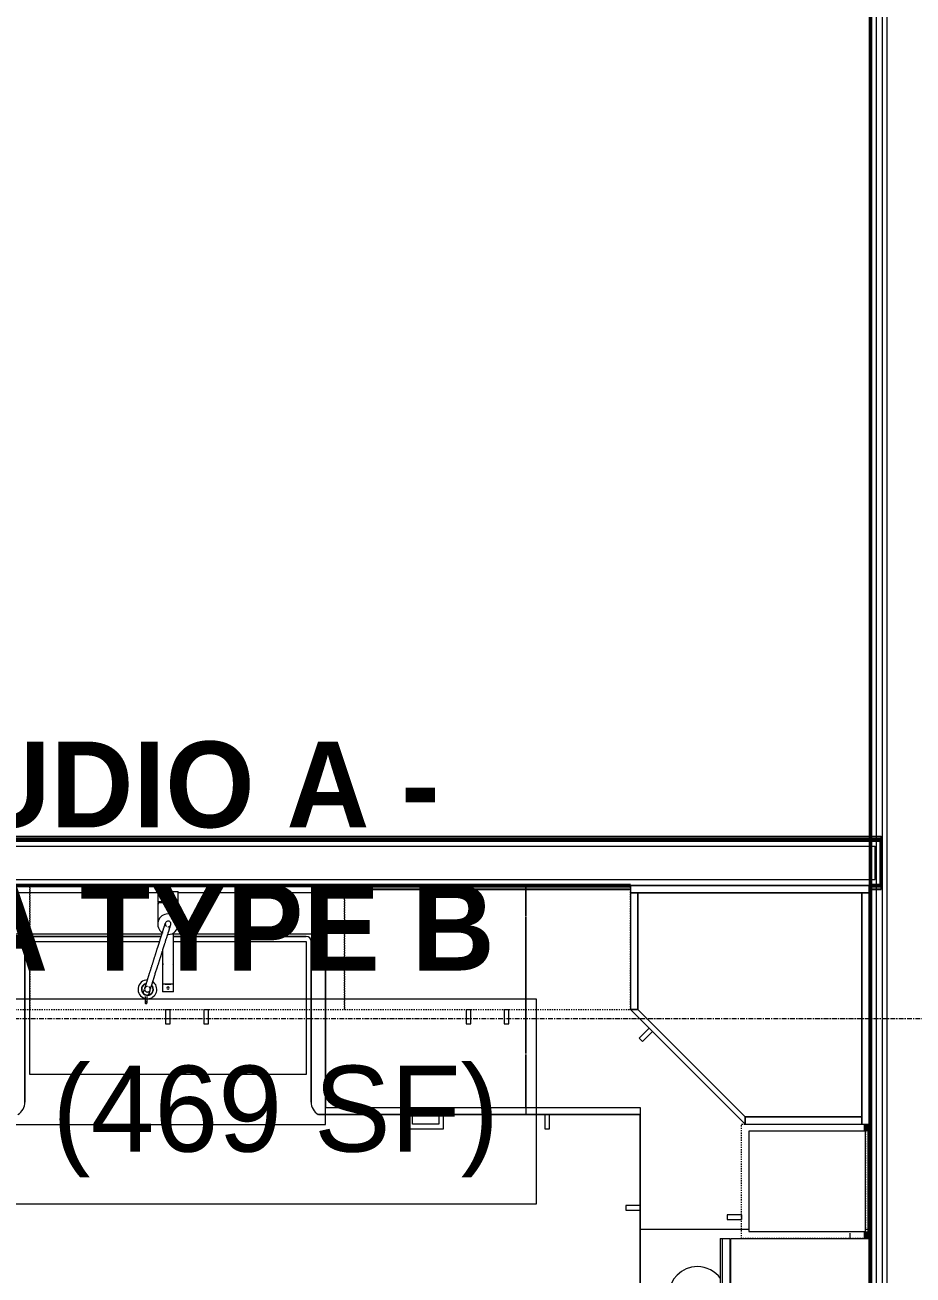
# Model space of a CAD drawing. Header units: inches. Extents: x -4235 to -464, y 9706 to 12425.
# Drawn here: x -3028.4 to -2935.3, y 10140.4 to 10271.3 of the extents above; entities that cross this region are included whole.
import ezdxf

# ---------------------------------------------------------------- set-up
doc = ezdxf.new("R2010")
doc.units = ezdxf.units.IN
doc.header["$MEASUREMENT"] = 0
doc.linetypes.add('Dash', pattern=[0.25, 0.125, -0.125])
doc.linetypes.add('Grid Line 1_2_', pattern=[0.875, 0.5, -0.125, 0.125, -0.125])
for name, color, linetype, lineweight in [('0-1', 7, 'Continuous', 5), ('0-2', 254, 'Continuous', 9), ('A-AREA-IDEN', 2, 'Continuous', 9), ('A-WALL-1', 250, 'Continuous', 50), ('A-WALL-2', 50, 'Continuous', 13), ('A-WALL-3', 10, 'Continuous', 9), ('A-WALL-4', 254, 'Continuous', 9), ('A-WALL-5', 7, 'Continuous', 9), ('A-WALL-6', 113, 'Continuous', 9), ('I-WALL-1', 250, 'Continuous', 50), ('I-WALL-2', 10, 'Continuous', 9), ('I-WALL-3', 254, 'Continuous', 9), ('P-SANR-FIXT-1', 7, 'Continuous', 9), ('P-SANR-FIXT-2', 254, 'Continuous', 9), ('Q-CASE', 31, 'Continuous', 9), ('Q-CASE-1', 10, 'Continuous', 9), ('Q-CASE-2', 254, 'Continuous', 9), ('Q-CASE-3', 7, 'Continuous', 9), ('Q-CASE-4', 7, 'Dash', 9), ('Q-SPCQ-1', 7, 'Continuous', 9), ('S-GRID-1', 1, 'Grid Line 1_2_', 9)]:
    doc.layers.add(name, color=color, linetype=linetype, lineweight=lineweight)
doc.styles.add('Century Gothic', font='ufonts.com_century-gothic.ttf', dxfattribs={"height": 9})
doc.styles.add('Century Gothic_B', font='GOTHICB.TTF', dxfattribs={"height": 9})

# ---------------------------------------------------------------- blocks, each defined once
blk = doc.blocks.new('Basic Wall _ INT - W4BØF - _5_8 GYP - 2X4 WOOD_BATT_ - 5_8 GYP_ - ___-2701515-BACKGROUND - 1ST FLOOR')
at = {"layer": 'A-WALL-3'}
for p, q in [((-3088.61, 10181.16), (-3088.61, 10181.14)), ((-3088.61, 10181.12), (-3088.61, 10181.16)), ((-3054.44, 10181.16), (-3088.61, 10181.16)), ((-3088.61, 10181.1), (-3088.61, 10181.12)), ((-3088.61, 10181.04), (-3088.61, 10181.1)), ((-3088.61, 10181.04), (-3087.33, 10181.04)), ((-3088.61, 10180.79), (-3088.61, 10181.04)), ((-3088.61, 10181.02), (-3088.61, 10180.96)), ((-3088.61, 10180.96), (-3088.61, 10180.81)), ((-3088.45, 10180.81), (-3088.41, 10180.81)), ((-3088.45, 10180.75), (-3088.41, 10180.75)), ((-3088.39, 10180.81), (-3088.32, 10180.81)), ((-3088.39, 10180.75), (-3088.32, 10180.75)), ((-3088.29, 10180.81), (-3088.2, 10180.81)), ((-3088.29, 10180.75), (-3088.2, 10180.75)), ((-3088.2, 10180.81), (-3084.65, 10180.81)), ((-3087.19, 10181.04), (-3054.44, 10181.04)), ((-3084.63, 10180.81), (-3054.44, 10180.81)), ((-3029.93, 10181.16), (-3030.44, 10181.16)), ((-3030.44, 10181.04), (-3029.93, 10181.04)), ((-3030.44, 10180.81), (-3029.93, 10180.81)), ((-2996.93, 10181.16), (-3029.93, 10181.16)), ((-2964.93, 10181.16), (-2996.93, 10181.16)), ((-2996.93, 10181.04), (-2964.93, 10181.04)), ((-2996.93, 10180.81), (-2964.93, 10180.81)), ((-2939.93, 10181.16), (-2964.93, 10181.16)), ((-2938.68, 10181.16), (-2939.77, 10181.16)), ((-2939.77, 10180.81), (-2938.68, 10180.81)), ((-2938.68, 10181.14), (-2938.68, 10181.16)), ((-2938.68, 10180.96), (-2938.68, 10181.02)), ((-2938.68, 10180.81), (-2938.68, 10180.96)), ((-2938.68, 10180.75), (-2938.68, 10180.81))]:
    blk.add_line(p, q, dxfattribs=at)
at = {"layer": 'A-WALL-4'}
for p, q in [((-3088.2, 10180.75), (-3083.95, 10180.75)), ((-3083.92, 10180.75), (-3054.44, 10180.75)), ((-3030.44, 10180.75), (-3029.93, 10180.75)), ((-2996.93, 10180.75), (-2964.93, 10180.75)), ((-2939.77, 10181.16), (-2939.93, 10181.16)), ((-2939.93, 10180.81), (-2939.77, 10180.81)), ((-2939.77, 10181.04), (-2938.68, 10181.04)), ((-2939.77, 10180.75), (-2938.68, 10180.75)), ((-2938.68, 10181.16), (-2938.68, 10181.12)), ((-2938.68, 10181.12), (-2938.68, 10181.08)), ((-2938.68, 10181.08), (-2938.68, 10181.04)), ((-2938.68, 10181.04), (-2938.68, 10180.96)), ((-2938.68, 10180.96), (-2938.68, 10180.75))]:
    blk.add_line(p, q, dxfattribs=at)
at = {"layer": 'A-WALL-5'}
for p, q in [((-2939.93, 10181.04), (-2939.77, 10181.04)), ((-2939.93, 10180.75), (-2939.77, 10180.75))]:
    blk.add_line(p, q, dxfattribs=at)
blk = doc.blocks.new('Basic Wall _ INT - W4BØF - _5_8 GYP - 2X4 WOOD_BATT_ - 5_8 GYP_ - ___-2701516-BACKGROUND - 1ST FLOOR')
at = {"layer": 'A-WALL-3'}
for p, q in [((-3088.61, 10186.04), (-3088.61, 10186.33)), ((-3088.61, 10186.33), (-3088.61, 10186.27)), ((-3088.61, 10186.27), (-3088.61, 10186.12)), ((-3088.61, 10186.12), (-3088.61, 10186.05)), ((-3088.61, 10185.98), (-3088.61, 10186.04)), ((-3088.61, 10185.94), (-3088.61, 10185.91)), ((-3088.38, 10186.27), (-3088.32, 10186.27)), ((-3088.28, 10186.27), (-3088.2, 10186.27)), ((-3065.02, 10186.27), (-3064.91, 10186.27)), ((-3064.9, 10186.27), (-3064.81, 10186.27)), ((-3064.81, 10186.27), (-3064.76, 10186.27)), ((-3064.61, 10186.27), (-3064.02, 10186.27)), ((-3059.86, 10185.91), (-3064.61, 10185.91)), ((-3063.99, 10186.27), (-3060.49, 10186.27)), ((-3060.46, 10186.27), (-3059.86, 10186.27)), ((-3059.72, 10186.27), (-3059.66, 10186.27)), ((-3059.66, 10186.27), (-3059.57, 10186.27)), ((-3059.56, 10186.27), (-3059.45, 10186.27)), ((-2939.77, 10186.27), (-2938.68, 10186.27)), ((-2938.68, 10185.91), (-2939.77, 10185.91)), ((-2938.68, 10186.27), (-2938.68, 10186.33)), ((-2938.68, 10186.12), (-2938.68, 10186.27)), ((-2938.68, 10186.05), (-2938.68, 10186.12)), ((-2938.68, 10185.91), (-2938.68, 10185.94))]:
    blk.add_line(p, q, dxfattribs=at)
at = {"layer": 'A-WALL-4'}
for p, q in [((-3088.61, 10185.96), (-3088.61, 10185.98)), ((-3088.61, 10185.91), (-3088.61, 10185.96)), ((-3064.61, 10185.91), (-3088.61, 10185.91)), ((-3088.38, 10186.33), (-3088.32, 10186.33)), ((-3088.28, 10186.33), (-3088.2, 10186.33)), ((-3088.2, 10186.27), (-3065.02, 10186.27)), ((-3065.02, 10186.33), (-3064.91, 10186.33)), ((-3064.9, 10186.33), (-3064.81, 10186.33)), ((-3064.81, 10186.33), (-3064.76, 10186.33)), ((-3064.61, 10186.33), (-3064.02, 10186.33)), ((-3064, 10186.04), (-3064.61, 10186.04)), ((-3063.99, 10186.33), (-3060.49, 10186.33)), ((-3060.49, 10186.04), (-3063.99, 10186.04)), ((-3059.86, 10186.04), (-3060.48, 10186.04)), ((-3060.45, 10186.33), (-3059.86, 10186.33)), ((-2939.77, 10185.91), (-3059.86, 10185.91)), ((-3059.71, 10186.33), (-3059.66, 10186.33)), ((-3059.65, 10186.33), (-3059.57, 10186.33)), ((-3059.56, 10186.33), (-3059.45, 10186.33)), ((-3059.45, 10186.27), (-2939.77, 10186.27)), ((-2939.77, 10186.33), (-2938.68, 10186.33)), ((-2938.68, 10186.04), (-2939.77, 10186.04)), ((-2938.68, 10186.33), (-2938.68, 10186.06)), ((-2938.68, 10186.06), (-2938.68, 10186.04)), ((-2938.68, 10186.04), (-2938.68, 10185.98)), ((-2938.68, 10185.98), (-2938.68, 10185.96)), ((-2938.68, 10185.96), (-2938.68, 10185.91))]:
    blk.add_line(p, q, dxfattribs=at)
at = {"layer": 'A-WALL-5'}
for p, q in [((-3064.61, 10186.04), (-3088.61, 10186.04)), ((-3088.2, 10186.33), (-3065.03, 10186.33)), ((-2939.77, 10186.04), (-3059.86, 10186.04)), ((-3059.45, 10186.33), (-2939.77, 10186.33))]:
    blk.add_line(p, q, dxfattribs=at)
blk = doc.blocks.new('Range - 24_ x 30_-V35-BACKGROUND - 1ST FLOOR')
at = {"layer": 'Q-SPCQ-1'}
blk.add_line((29.44, -22), (30, -22), dxfattribs=at)
for centre, radius, start, end in [((6.5, -6), 3.5, 360, 180), ((23.5, -6), 3, 0, 180), ((6.5, -6), 3.5, 180, 223.57), ((6.5, -6), 3.5, 316.3838, 0), ((23.5, -6), 3, 180, 225.7399), ((23.5, -6), 3, 306.1227, 0), ((6.5, -6), 3.5, 261.0228, 278.9772)]:
    blk.add_arc(centre, radius, start, end, dxfattribs=at)
blk = doc.blocks.new('300 Series Wall Hung Cabinet_302 - 33_ X 21_-2750688-BACKGROUND - 1ST FLOOR')
at = {"layer": 'Q-CASE-3'}
for p, q in [((-2.25, -15.38), (-1.76, -15.38)), ((-2.25, -15.38), (-2.25, -16.87)), ((-1.76, -16.87), (-1.76, -15.38)), ((1.75, -15.38), (2.24, -15.38)), ((1.75, -15.38), (1.75, -16.87)), ((2.24, -16.87), (2.24, -15.38)), ((-2.25, -16.87), (-1.76, -16.87)), ((1.75, -16.87), (2.24, -16.87))]:
    blk.add_line(p, q, dxfattribs=at)
at = {"layer": 'Q-CASE-4'}
for p, q in [((16.5, -2.38), (-16.5, -2.38)), ((-16.5, -2.38), (-16.5, -15.38)), ((16.5, -15.38), (16.5, -2.38)), ((-16.5, -15.38), (16.5, -15.38))]:
    blk.add_line(p, q, dxfattribs=at)
blk = doc.blocks.new('Base Cabinet 4 Drawer 254 - Base Cabinet 4 Drawer 254 21_-2569778-BACKGROUND - 1ST FLOOR')
at = {"layer": 'Q-CASE-1'}
for p, q in [((-0.64, 24), (-1.14, 24)), ((-0.64, 24), (-1.14, 24)), ((-0.64, 24), (-1.14, 24)), ((2.11, 24), (2.61, 24)), ((2.11, 24), (2.61, 24)), ((2.11, 24), (2.61, 24)), ((-9.76, 0.38), (-9.76, 0)), ((11.24, 0), (11.24, 0.38)), ((-9.76, 0), (11.24, 0))]:
    blk.add_line(p, q, dxfattribs=at)
at = {"layer": 'Q-CASE-2'}
for p, q in [((-9.76, 24), (11.24, 24)), ((-9.76, 23.25), (-9.76, 24)), ((-0.64, 24), (-1.14, 24)), ((2.11, 24), (2.61, 24)), ((11.24, 24), (11.24, 23.25)), ((11.24, 23.25), (-9.76, 23.25)), ((-9.76, 23.25), (-9.76, 17.69)), ((11.24, 5.2), (11.24, 23.25)), ((-9.76, 17.61), (-9.76, 3.32)), ((11.24, 0.38), (11.24, 5.17)), ((-9.76, 3.26), (-9.76, 0.38))]:
    blk.add_line(p, q, dxfattribs=at)
at = {"layer": 'Q-CASE-3'}
for p, q in [((2.61, 25.5), (-1.14, 25.5)), ((-1.14, 25.5), (-1.14, 24)), ((-0.64, 24), (-0.64, 25)), ((-0.64, 25), (2.11, 25)), ((2.11, 25), (2.11, 24)), ((2.61, 24), (2.61, 25.5))]:
    blk.add_line(p, q, dxfattribs=at)
blk = doc.blocks.new('Vanity Cabinet-Double Door - 33_-V36-BACKGROUND - 1ST FLOOR')
at = {"layer": 'Q-CASE-1'}
for p, q in [((-15.76, 0.38), (-15.76, 0)), ((-15.76, 0.38), (-15.76, 0)), ((17.24, 0), (17.24, 0.38)), ((17.24, 0), (17.24, 0.38)), ((-15.76, 0), (17.24, 0)), ((-15.76, 0), (17.24, 0)), ((-15.76, 0), (17.24, 0))]:
    blk.add_line(p, q, dxfattribs=at)
at = {"layer": 'Q-CASE-2'}
for p, q in [((-15.76, 5.1), (-15.76, 0.38)), ((-15.76, 5.1), (-15.76, 0.38)), ((-15.01, 5.1), (-15.01, 0.75)), ((16.49, 0.75), (16.49, 5.1)), ((17.24, 0.38), (17.24, 5.1)), ((17.24, 0.38), (17.24, 5.1)), ((-15.01, 0.75), (-0.34, 0.75)), ((1.82, 0.75), (16.49, 0.75))]:
    blk.add_line(p, q, dxfattribs=at)
blk = doc.blocks.new('308 - 308 x 27_-2727438-BACKGROUND - 1ST FLOOR')
at = {"layer": 'Q-CASE'}
for p, q in [((-11.25, -15.38), (-12, -15.38)), ((-12, -15.38), (0, -27.38)), ((0, -26.63), (-11.25, -15.38)), ((0, -27.38), (0, -26.63))]:
    blk.add_line(p, q, dxfattribs=at)
at = {"layer": 'Q-CASE-3'}
for p, q in [((13, -2.38), (-12, -2.38)), ((-12, -2.38), (-12, -3.13)), ((13, -3.13), (13, -2.38)), ((-11.25, -3.13), (-12, -3.13)), ((-12, -3.13), (-12, -15.38)), ((-12, -3.13), (13, -3.13)), ((12.25, -3.13), (-11.25, -3.13)), ((-11.25, -3.13), (-11.25, -15.38)), ((-11.25, -15.38), (-11.25, -3.13)), ((12.25, -26.63), (12.25, -3.13)), ((13, -3.13), (12.25, -3.13)), ((12.25, -3.13), (12.25, -27.38)), ((13, -27.38), (13, -3.13)), ((-12, -15.38), (-11.25, -15.38)), ((-11.25, -15.38), (0, -26.63)), ((-10.05, -17.33), (-11.11, -18.39)), ((-10.76, -18.73), (-9.7, -17.67)), ((-11.11, -18.39), (-10.76, -18.73)), ((0, -26.63), (12.25, -26.63)), ((12.25, -26.63), (0, -26.63)), ((0, -26.63), (0, -27.38)), ((0, -27.38), (12.25, -27.38)), ((12.25, -27.38), (12.25, -26.63)), ((12.25, -27.38), (13, -27.38))]:
    blk.add_line(p, q, dxfattribs=at)
blk = doc.blocks.new('300 Series Wall Hung Cabinet_301 - 12_ x 27_-2528054-BACKGROUND - 1ST FLOOR')
at = {"layer": 'Q-CASE-3'}
for p, q in [((-3.51, 14.69), (-4, 14.69)), ((-4, 14.69), (-4, 13.19)), ((-3.51, 13.19), (-3.51, 14.69)), ((-3.51, 13.19), (-4, 13.19)), ((5.25, 12.44), (-5.25, 12.44)), ((-5.25, 12.44), (-5.25, 0.19)), ((5.25, 0.19), (5.25, 12.44)), ((-5.25, 0.19), (5.25, 0.19))]:
    blk.add_line(p, q, dxfattribs=at)
at = {"layer": 'Q-CASE-4'}
for p, q in [((-6, 0.19), (-6, 13.19)), ((-6, 13.19), (6, 13.19)), ((6, 13.19), (6, 0.19)), ((6, 0.19), (-6, 0.19))]:
    blk.add_line(p, q, dxfattribs=at)
blk = doc.blocks.new('30quot_MicrowaveVent_11166 - 70cm miele oven-2804781-BACKGROUND - 1ST FLOOR')
at = {"layer": 'Q-CASE-3'}
for p, q in [((8.88, 16.6), (7.69, 16.6)), ((7.69, 15.63), (7.69, 16.55)), ((8.88, 16.55), (8.88, 15.63)), ((15.68, 15.6), (-14.2, 15.6)), ((-14.2, 15.39), (-14.2, 15.6)), ((-14.2, 14.61), (-14.2, 15.39)), ((15.68, 15.39), (-14.2, 15.39)), ((15.68, 14.61), (-14.2, 14.61)), ((-14.2, 0), (-14.2, 14.49)), ((-14.2, 14.49), (15.68, 14.49)), ((15.68, 15.6), (15.68, 15.39)), ((15.68, 15.39), (15.68, 14.61)), ((15.68, 14.49), (15.68, 0)), ((-14.2, 0), (15.68, 0))]:
    blk.add_line(p, q, dxfattribs=at)
blk = doc.blocks.new('Base Cabinet Corner 197 - Base Cabinet Corner 197-2569781-BACKGROUND - 1ST FLOOR')
at = {"layer": 'Q-CASE-1'}
for p, q in [((-22.89, 36), (-23.26, 36)), ((-23.26, 36), (-23.26, 25)), ((10.73, 24), (10.24, 24)), ((12.74, 0), (12.74, 0.38)), ((-23.26, 0), (1.74, 0)), ((1.74, 0), (12.74, 0))]:
    blk.add_line(p, q, dxfattribs=at)
at = {"layer": 'Q-CASE-2'}
for p, q in [((0.74, 36), (-10.64, 36)), ((0.74, 23.25), (0.74, 36)), ((0.74, 24), (0.74, 36)), ((0.73, 33.51), (0.73, 34)), ((12.74, 24), (0.74, 24)), ((0.74, 23.25), (0.74, 24)), ((10.73, 24), (10.24, 24)), ((12.74, 17.69), (12.74, 24)), ((2.15, 23.25), (0.74, 23.25)), ((12.74, 23.25), (2.16, 23.25)), ((12.74, 3.32), (12.74, 17.61)), ((12.74, 0.38), (12.74, 3.26))]:
    blk.add_line(p, q, dxfattribs=at)
at = {"layer": 'Q-CASE-3'}
for p, q in [((2.23, 34), (0.74, 34)), ((0.74, 33.51), (2.23, 33.51)), ((2.23, 33.51), (2.23, 34)), ((10.73, 25.5), (10.24, 25.5)), ((10.24, 25.5), (10.24, 24)), ((10.73, 24), (10.73, 25.5))]:
    blk.add_line(p, q, dxfattribs=at)
blk = doc.blocks.new('kitchen_faucet_14143 - kitchen_faucet_14143-V79-BACKGROUND - 1ST FLOOR')
at = {"layer": 'P-SANR-FIXT-1'}
for p, q in [((-7.58, 2.4), (-8.24, 2.4)), ((-8.24, 2.2), (-7.58, 2.2)), ((-6.99, 1.91), (-7.41, 2.04)), ((-7.23, 2.59), (-6.81, 2.46)), ((-6.3, 0.57), (-7.09, 0.57)), ((-7.09, -0.57), (-7.09, 0.57)), ((-2.83, 0.59), (-6.3, 0.59)), ((-6.3, 0.57), (-6.3, 0.59)), ((-6.3, 0.42), (-6.3, 0.5)), ((-6.3, 0.3), (-6.3, 0.4)), ((-6.3, 0.29), (-6.3, 0.15)), ((-6.3, 0.15), (-6.3, 0.29)), ((-6.3, 0.15), (-6.3, -0.15)), ((-6.3, -0.29), (-6.3, 0.15)), ((-3.97, 0.59), (-4.89, 0.59)), ((-0.9, 0.59), (-0.94, 0.59)), ((2.26, 1.08), (0, 1.08)), ((2.34, 1.02), (2.1, 1.02)), ((2.26, 1.08), (2.26, -1.08)), ((3.44, 1.08), (2.34, 1.08)), ((2.34, -1.08), (2.34, 1.08)), ((3.44, 1.08), (3.44, -1.08)), ((-7.09, -0.57), (-6.3, -0.57)), ((-6.3, -0.15), (-6.3, -0.29)), ((-6.3, -0.4), (-6.3, -0.3)), ((-6.3, -0.5), (-6.3, -0.42)), ((-6.3, -0.59), (-6.3, -0.51)), ((-6.3, -0.59), (-0.9, -0.59)), ((-4.89, -0.59), (-3.97, -0.59)), ((0, -1.08), (2.26, -1.08)), ((2.1, -1.02), (2.34, -1.02)), ((2.34, -1.08), (3.44, -1.08))]:
    blk.add_line(p, q, dxfattribs=at)
at = {"layer": 'P-SANR-FIXT-1', "flags": 128}
for points in [[(-6.52, 2.15), (-6.53, 2.23), (-6.56, 2.3), (-6.61, 2.36), (-6.67, 2.41), (-6.74, 2.44), (-6.82, 2.45), (-6.9, 2.44), (-6.97, 2.41), (-7.03, 2.36), (-7.08, 2.3), (-7.1, 2.23), (-7.11, 2.15)], [(-7.11, 2.15), (-7.1, 2.08), (-7.08, 2), (-7.03, 1.94), (-6.97, 1.9), (-6.9, 1.87), (-6.82, 1.86), (-6.74, 1.87), (-6.67, 1.9), (-6.61, 1.94), (-6.56, 2)], [(-6.91, 1.87), (-6.91, 1.87), (-6.91, 1.87), (-6.9, 1.87), (-6.9, 1.87), (-6.9, 1.87), (-6.89, 1.87), (-6.89, 1.86), (-6.88, 1.86), (-6.88, 1.86), (-6.87, 1.86), (-6.86, 1.86), (-6.71, 1.81), (-6.69, 1.8), (-6.68, 1.8), (-6.51, 1.75), (-6.49, 1.74), (-6.46, 1.73), (-6.43, 1.72), (-6.41, 1.71), (-6.38, 1.7), (-6.35, 1.69), (-6.32, 1.68), (-6.29, 1.67), (-6.26, 1.66), (-6.22, 1.65), (-6.19, 1.64), (-6.16, 1.63), (-6.12, 1.62), (-6.09, 1.61), (-6.05, 1.6), (-6.01, 1.59), (-5.98, 1.58), (-5.94, 1.56), (-5.9, 1.55), (-5.86, 1.54), (-5.82, 1.53), (-5.78, 1.51), (-5.74, 1.5), (-5.69, 1.49), (-5.65, 1.47), (-5.61, 1.46), (-5.56, 1.45), (-5.52, 1.43), (-5.47, 1.42), (-5.42, 1.4), (-5.38, 1.39), (-5.33, 1.37), (-5.28, 1.36), (-5.23, 1.34), (-5.18, 1.33), (-4.48, 1.1), (-4.42, 1.09), (-4.36, 1.07), (-4.31, 1.05), (-4.25, 1.03), (-4.19, 1.01), (-4.13, 0.99), (-4.07, 0.98), (-4.02, 0.96), (-3.96, 0.94), (-3.9, 0.92), (-3.84, 0.9), (-3.78, 0.88), (-3.72, 0.86), (-3.66, 0.85), (-3.6, 0.83), (-3.54, 0.81), (-3.48, 0.79), (-3.42, 0.77), (-3.36, 0.75), (-3.3, 0.73), (-3.24, 0.71), (-3.18, 0.69), (-3.12, 0.68), (-3.06, 0.66), (-3, 0.64), (-2.94, 0.62), (-2.88, 0.6), (-2.83, 0.58), (-2.77, 0.56), (-2.71, 0.55), (-2.65, 0.53), (-2.03, 0.33), (-1.98, 0.32), (-1.93, 0.3), (-1.88, 0.28), (-1.83, 0.27), (-1.78, 0.25), (-1.54, 0.18), (-1.49, 0.16), (-1.45, 0.15), (-1.4, 0.13), (-1.36, 0.12), (-1.31, 0.1), (-1.27, 0.09), (-1.23, 0.08), (-1.18, 0.06), (-1.14, 0.05), (-1.1, 0.04), (-1.06, 0.03), (-1.03, 0.01), (-0.99, 0), (-0.95, -0.01), (-0.91, -0.02), (-0.88, -0.03), (-0.84, -0.04), (-0.81, -0.05), (-0.77, -0.07), (-0.74, -0.08), (-0.71, -0.09), (-0.68, -0.1), (-0.65, -0.11), (-0.62, -0.11), (-0.59, -0.12), (-0.56, -0.13), (-0.53, -0.14), (-0.51, -0.15), (-0.48, -0.16), (-0.45, -0.17), (-0.43, -0.17), (-0.41, -0.18), (-0.38, -0.19), (-0.36, -0.2), (-0.34, -0.2), (-0.32, -0.21), (-0.3, -0.21), (-0.28, -0.22), (-0.26, -0.23), (-0.25, -0.23), (-0.23, -0.24), (-0.21, -0.24), (-0.2, -0.25), (-0.18, -0.25), (-0.17, -0.26), (-0.16, -0.26), (-0.15, -0.26), (-0.14, -0.27), (-0.13, -0.27), (-0.12, -0.27), (-0.11, -0.28), (-0.1, -0.28), (-0.09, -0.28), (-0.09, -0.28), (-0.08, -0.28), (-0.08, -0.29), (-0.07, -0.29), (-0.07, -0.29), (-0.07, -0.29), (-0.07, -0.29), (-0.06, -0.29)], [(-6.73, 2.43), (-6.73, 2.43), (-6.73, 2.43), (-6.73, 2.43), (-6.72, 2.43), (-6.72, 2.43), (-6.72, 2.43), (-6.71, 2.43), (-6.71, 2.43), (-6.7, 2.42), (-6.69, 2.42), (-6.68, 2.42), (-6.53, 2.37), (-6.52, 2.37), (-6.5, 2.36), (-6.48, 2.35), (-6.46, 2.35), (-6.44, 2.34), (-6.42, 2.33), (-6.39, 2.33), (-6.37, 2.32), (-6.34, 2.31), (-6.32, 2.3), (-6.29, 2.3), (-6.27, 2.29), (-6.24, 2.28), (-6.21, 2.27), (-6.18, 2.26), (-6.15, 2.25), (-6.12, 2.24), (-6.09, 2.23), (-6.06, 2.22), (-6.03, 2.21), (-5.99, 2.2), (-5.96, 2.19), (-5.92, 2.18), (-5.89, 2.17), (-5.85, 2.16), (-5.81, 2.14), (-5.78, 2.13), (-5.74, 2.12), (-5.7, 2.11), (-5.66, 2.1), (-5.62, 2.08), (-5.58, 2.07), (-5.53, 2.06), (-5.49, 2.04), (-5.45, 2.03), (-5.4, 2.01), (-5.36, 2), (-5.31, 1.99), (-5.27, 1.97), (-5.22, 1.96), (-5.17, 1.94), (-5.12, 1.93), (-5.07, 1.91), (-5.02, 1.9), (-4.97, 1.88), (-4.92, 1.86), (-4.87, 1.85), (-4.82, 1.83), (-4.77, 1.81), (-4.71, 1.8), (-4.66, 1.78), (-4.61, 1.76), (-4.55, 1.75), (-4.5, 1.73), (-4.44, 1.71), (-4.39, 1.69), (-4.33, 1.68), (-4.27, 1.66), (-4.22, 1.64), (-4.16, 1.62), (-4.1, 1.6), (-4.04, 1.59), (-3.99, 1.57), (-3.93, 1.55), (-3.87, 1.53), (-3.81, 1.51), (-3.75, 1.49), (-3.69, 1.47), (-3.63, 1.46), (-3.57, 1.44), (-3.51, 1.42), (-3.45, 1.4), (-3.39, 1.38), (-3.33, 1.36), (-3.27, 1.34), (-3.21, 1.32), (-3.15, 1.31), (-3.09, 1.29), (-3.03, 1.27), (-2.97, 1.25), (-2.92, 1.23), (-2.86, 1.21), (-2.8, 1.19), (-2.74, 1.17), (-2.68, 1.16), (-2.62, 1.14), (-2.56, 1.12), (-2.51, 1.1), (-1.88, 0.9), (-1.83, 0.89), (-1.78, 0.87), (-1.73, 0.85), (-1.67, 0.84), (-1.62, 0.82), (-1.4, 0.75), (-1.35, 0.74), (-1.3, 0.72), (-1.26, 0.71), (-1.21, 0.69), (-1.17, 0.68), (-1.12, 0.66), (-1.08, 0.65), (-1.04, 0.64), (-1, 0.62), (-0.96, 0.61), (-0.92, 0.6), (-0.88, 0.59), (-0.84, 0.57), (-0.8, 0.56), (-0.76, 0.55), (-0.73, 0.54), (-0.69, 0.53), (-0.66, 0.52), (-0.62, 0.51), (-0.59, 0.5), (-0.56, 0.49), (-0.52, 0.47), (-0.49, 0.47), (-0.46, 0.46), (-0.43, 0.45), (-0.4, 0.44), (-0.38, 0.43), (-0.35, 0.42), (-0.32, 0.41), (-0.3, 0.4), (-0.27, 0.4), (-0.25, 0.39), (-0.22, 0.38), (-0.2, 0.37), (-0.18, 0.37), (-0.16, 0.36), (-0.14, 0.35), (-0.12, 0.35), (-0.1, 0.34), (-0.08, 0.34), (-0.06, 0.33), (-0.05, 0.32), (-0.03, 0.32), (-0.02, 0.32), (0, 0.31), (0.01, 0.31), (0.02, 0.3), (0.03, 0.3), (0.04, 0.3), (0.05, 0.29), (0.06, 0.29), (0.07, 0.29), (0.08, 0.28), (0.09, 0.28), (0.09, 0.28), (0.1, 0.28), (0.1, 0.28), (0.11, 0.28), (0.11, 0.28), (0.11, 0.27), (0.11, 0.27), (0.11, 0.27)], [(-0.27, 0.02), (-0.27, -0.06), (-0.24, -0.13), (-0.2, -0.2), (-0.15, -0.25), (-0.08, -0.28), (0, -0.3), (0.08, -0.3), (0.15, -0.28), (0.21, -0.23), (0.27, -0.18)], [(0.27, -0.18), (0.3, -0.11), (0.32, -0.03), (0.31, 0.04), (0.29, 0.12), (0.25, 0.18), (0.19, 0.23), (0.13, 0.27), (0.05, 0.29), (-0.03, 0.28), (-0.1, 0.26), (-0.17, 0.22), (-0.22, 0.16)]]:
    blk.add_lwpolyline(points, dxfattribs=at)
at = {"layer": 'P-SANR-FIXT-1'}
for centre, radius, start, end in [((-6.83, 2.16), 0.984, 0, 165), ((-6.83, 2.16), 0.63, 10.3084, 180), ((-6.83, 2.16), 0.591, 14.7648, 132.8835), ((-6.83, 2.16), 0.984, 176.3754, 180), ((-6.83, 2.16), 0.984, 180, 325.3711), ((-6.83, 2.16), 0.63, 180, 315), ((-6.83, 2.16), 0.591, 132.8835, 180), ((-6.83, 2.16), 0.591, 180, 191.3603), ((-6.83, 2.16), 0.591, 191.3603, 312.7731), ((-6.69, 0), 0.118, 0, 180), ((0, 0), 1.08, 177.6189, 180), ((0, 0), 1.08, 0, 147.4712), ((2.88, 0), 0.197, 360, 180), ((-6.69, 0), 0.118, 180, 360), ((0, 0), 1.08, 180, 360), ((2.88, 0), 0.197, 180, 360)]:
    blk.add_arc(centre, radius, start, end, dxfattribs=at)
for centre, major_axis, ratio, start_param, end_param in [((-8.24, 2.3), (0, 0.0984), 0.984808, 4.712389, 7.853982), ((-8.24, 2.3), (0, 0.0984), 0.984808, 1.570796, 4.712389), ((-3.97, 0), (0, 0.591), 0.906308, 6.021386, 6.806784), ((-3.97, 0), (0, 0.591), 0.906308, 2.617994, 3.403392)]:
    blk.add_ellipse(centre, major_axis=major_axis, ratio=ratio, start_param=start_param, end_param=end_param, dxfattribs=at)
blk = doc.blocks.new('Stainless Steel Farmhous Kitchen Sink - Stainless Steel Farmhous Kitchen Sink-V80-BACKGROUND - 1ST FLOOR')
at = {"layer": 'P-SANR-FIXT-1'}
for p, q in [((-33, 22.2), (-33, 21.15)), ((0, 22.2), (-33, 22.2)), ((0, 21.15), (0, 22.2)), ((-31, 3), (-31, 16.96)), ((-31, 16.96), (-2, 16.96)), ((-2, 16.96), (-2, 3)), ((-17.08, 3), (-31, 3)), ((-2, 3), (-15.64, 3))]:
    blk.add_line(p, q, dxfattribs=at)
at = {"layer": 'P-SANR-FIXT-2'}
for p, q in [((-33, 21.15), (-33, 2.35)), ((0, 2.35), (0, 21.15)), ((-33, 2.32), (-33, 2.25)), ((-33, 2.25), (-17.09, 2.25)), ((-15.88, 2.25), (-6.17, 2.25)), ((-6.13, 2.25), (0, 2.25)), ((0, 2.25), (0, 2.32))]:
    blk.add_line(p, q, dxfattribs=at)
blk = doc.blocks.new('300 Series Wall Hung Cabinet_302 - 30_ X 27_-2569782-BACKGROUND - 1ST FLOOR')
at = {"layer": 'Q-CASE-3'}
for p, q in [((-2.25, -15.38), (-1.76, -15.38)), ((-2.25, -15.38), (-2.25, -16.87)), ((-1.76, -16.87), (-1.76, -15.38)), ((1.75, -15.38), (2.24, -15.38)), ((1.75, -15.38), (1.75, -16.87)), ((2.24, -16.87), (2.24, -15.38)), ((-2.25, -16.87), (-1.76, -16.87)), ((1.75, -16.87), (2.24, -16.87))]:
    blk.add_line(p, q, dxfattribs=at)
at = {"layer": 'Q-CASE-4'}
for p, q in [((15, -2.38), (-15, -2.38)), ((-15, -2.38), (-15, -15.38)), ((15, -15.38), (15, -2.38)), ((-15, -15.38), (15, -15.38))]:
    blk.add_line(p, q, dxfattribs=at)
blk = doc.blocks.new('CTR - 1st Phase - Unit Layouts_rvt-1-BACKGROUND - 1ST FLOOR')
at = {"layer": 'A-WALL-1'}
for p, q in [((-2938.68, 10185.91), (-3059.86, 10185.91)), ((-2938.68, 10185.29), (-2938.68, 10185.91)), ((-2938.68, 10181.79), (-2938.68, 10185.29)), ((-2938.68, 10181.16), (-2938.68, 10181.79)), ((-3088.61, 10181.16), (-2964.93, 10181.16)), ((-2939.93, 10181.16), (-2938.68, 10181.16)), ((-2940.3, 10156.16), (-2940.3, 10155.41)), ((-2939.93, 10144.16), (-2939.93, 10156.16)), ((-2940.3, 10144.91), (-2940.3, 10144.16))]:
    blk.add_line(p, q, dxfattribs=at)
at = {"layer": 'A-WALL-2'}
for p, q in [((-3060.49, 10185.29), (-2939.3, 10185.29)), ((-2939.3, 10181.79), (-2939.3, 10185.29)), ((-3088.61, 10181.79), (-2939.3, 10181.79))]:
    blk.add_line(p, q, dxfattribs=at)
at = {"layer": 'A-WALL-3'}
for p, q in [((-2939.77, 10185.91), (-3059.45, 10185.91)), ((-2938.68, 10185.91), (-2939.77, 10185.91)), ((-2938.68, 10185.91), (-2938.68, 10181.16)), ((-2996.93, 10181.16), (-2964.93, 10181.16)), ((-2964.93, 10181.16), (-2939.93, 10181.16)), ((-2939.93, 10181.16), (-2939.77, 10181.16)), ((-2939.77, 10181.16), (-2938.68, 10181.16))]:
    blk.add_line(p, q, dxfattribs=at)
at = {"layer": 'A-WALL-4'}
for p, q in [((-2940.3, 10156.16), (-2940.3, 10155.41)), ((-2939.93, 10144.16), (-2939.93, 10156.16)), ((-2940.3, 10144.91), (-2940.3, 10144.16))]:
    blk.add_line(p, q, dxfattribs=at)
at = {"layer": 'A-WALL-6'}
for p, q in [((-2964.93, 10181.16), (-3088.61, 10181.16)), ((-3088.61, 10181.16), (-2964.93, 10181.16)), ((-2939.93, 10181.16), (-2964.93, 10181.16)), ((-2964.93, 10181.16), (-2939.93, 10181.16)), ((-3028.43, 10158.47), (-3028.43, 10175.31)), ((-3028.43, 10175.31), (-3028.43, 10158.47)), ((-3027.93, 10175.81), (-3014.13, 10175.81)), ((-3014.13, 10175.81), (-3027.93, 10175.81)), ((-3012.84, 10175.81), (-2998.93, 10175.81)), ((-2998.93, 10175.81), (-3012.84, 10175.81)), ((-2998.43, 10175.31), (-2998.43, 10158.47)), ((-2998.43, 10158.47), (-2998.43, 10175.31)), ((-2997.67, 10157.16), (-2963.93, 10157.16)), ((-2963.93, 10157.16), (-2997.67, 10157.16)), ((-2963.93, 10157.16), (-2963.93, 10099.28)), ((-2963.93, 10099.28), (-2963.93, 10157.16)), ((-2939.93, 10144.16), (-2939.93, 10156.16)), ((-2939.93, 10156.16), (-2939.93, 10144.16))]:
    blk.add_line(p, q, dxfattribs=at)
for centre, radius, start, end in [((-3027.93, 10175.31), 0.5, 90, 180), ((-3027.93, 10175.31), 0.5, 90, 180), ((-2998.93, 10175.31), 0.5, 0, 90), ((-2998.93, 10175.31), 0.5, 0, 90), ((-3029.93, 10158.47), 1.5, 299.8362, 0), ((-3029.93, 10158.47), 1.5, 299.8362, 0), ((-2996.93, 10158.47), 1.5, 180, 240.1638), ((-2996.93, 10158.47), 1.5, 180, 240.1638)]:
    blk.add_arc(centre, radius, start, end, dxfattribs=at)
at = {"layer": '0-2'}
for name, p in [('Basic Wall _ INT - W4BØF - _5_8 GYP - 2X4 WOOD_BATT_ - 5_8 GYP_ - ___-2701516-BACKGROUND - 1ST FLOOR', (0, 0)), ('Basic Wall _ INT - W4BØF - _5_8 GYP - 2X4 WOOD_BATT_ - 5_8 GYP_ - ___-2701515-BACKGROUND - 1ST FLOOR', (0, 0)), ('300 Series Wall Hung Cabinet_302 - 30_ X 27_-2569782-BACKGROUND - 1ST FLOOR', (-3042.93, 10183.54)), ('300 Series Wall Hung Cabinet_302 - 33_ X 21_-2750688-BACKGROUND - 1ST FLOOR', (-3011.43, 10183.54)), ('300 Series Wall Hung Cabinet_302 - 30_ X 27_-2569782-BACKGROUND - 1ST FLOOR', (-2979.93, 10183.54)), ('308 - 308 x 27_-2727438-BACKGROUND - 1ST FLOOR', (-2952.93, 10183.54))]:
    blk.add_blockref(name, p, dxfattribs=at)
for name, p, rotation in [('Vanity Cabinet-Double Door - 33_-V36-BACKGROUND - 1ST FLOOR', (-3012.69, 10181.16), 180), ('kitchen_faucet_14143 - kitchen_faucet_14143-V79-BACKGROUND - 1ST FLOOR', (-3013.43, 10177.11), 90.00000000001607), ('Base Cabinet 4 Drawer 254 - Base Cabinet 4 Drawer 254 21_-2569778-BACKGROUND - 1ST FLOOR', (-2985.69, 10181.16), 180), ('Base Cabinet Corner 197 - Base Cabinet Corner 197-2569781-BACKGROUND - 1ST FLOOR', (-2963.19, 10181.16), 180), ('Stainless Steel Farmhous Kitchen Sink - Stainless Steel Farmhous Kitchen Sink-V80-BACKGROUND - 1ST FLOOR', (-3029.93, 10178.31), 180), ('300 Series Wall Hung Cabinet_301 - 12_ x 27_-2528054-BACKGROUND - 1ST FLOOR', (-2940.11, 10150.16), 89.99999999999774), ('Range - 24_ x 30_-V35-BACKGROUND - 1ST FLOOR', (-2963.93, 10114.73), 90.00000000001162), ('30quot_MicrowaveVent_11166 - 70cm miele oven-2804781-BACKGROUND - 1ST FLOOR', (-2939.93, 10128.49), 89.99999999999541)]:
    blk.add_blockref(name, p, dxfattribs=dict(at, rotation=rotation))
blk = doc.blocks.new('CTR - 1st Phase - Common Walls_rvt-1-BACKGROUND - 1ST FLOOR')
at = {"layer": 'A-WALL-2'}
for p, q in [((-2939.15, 10018.09), (-2939.15, 10373.41)), ((-2938.52, 10018.09), (-2938.52, 10373.41)), ((-2938.02, 10018.09), (-2938.02, 10373.41))]:
    blk.add_line(p, q, dxfattribs=at)
at = {"layer": 'I-WALL-1'}
blk.add_line((-2939.77, 10373.41), (-2939.77, 10018.09), dxfattribs=at)
at = {"layer": 'I-WALL-2'}
for p, q in [((-2939.77, 10186.33), (-2939.77, 10186.21)), ((-2939.77, 10186.21), (-2939.77, 10186.12)), ((-2939.77, 10186.12), (-2939.77, 10186.06)), ((-2939.77, 10185.91), (-2939.77, 10185.29)), ((-2939.77, 10185.29), (-2939.77, 10181.8)), ((-2939.77, 10181.79), (-2939.77, 10181.16)), ((-2939.77, 10181.02), (-2939.77, 10180.96)), ((-2939.77, 10180.96), (-2939.77, 10180.87)), ((-2939.77, 10180.87), (-2939.77, 10180.75))]:
    blk.add_line(p, q, dxfattribs=at)
at = {"layer": 'I-WALL-3'}
for p, q in [((-2939.77, 10303.88), (-2939.77, 10186.33)), ((-2939.77, 10180.75), (-2939.77, 10060.82))]:
    blk.add_line(p, q, dxfattribs=at)

msp = doc.modelspace()

# ---------------------------------------------------------------- linework, layer by layer
at = {"layer": 'A-AREA-IDEN', "flags": 128}
msp.add_lwpolyline([(-3059.33, 10169.28), (-2974.83, 10169.28), (-2974.83, 10147.78), (-3059.33, 10147.78)], close=True, dxfattribs=at)
at = {"layer": 'S-GRID-1'}
msp.add_line((-464.45, 10167.19), (-4185.7, 10167.19), dxfattribs=at)

# ---------------------------------------------------------------- block references
at = {"layer": '0-1'}
for name in ['CTR - 1st Phase - Unit Layouts_rvt-1-BACKGROUND - 1ST FLOOR', 'CTR - 1st Phase - Common Walls_rvt-1-BACKGROUND - 1ST FLOOR']:
    msp.add_blockref(name, (0, 0), dxfattribs=at)

# ---------------------------------------------------------------- texts
at = {"layer": 'A-AREA-IDEN', "char_height": 9, "attachment_point": 1}
for s, insert, width, style in [('STUDIO A -', (-3049.82, 10196.25), 79.083, 'Century Gothic_B'), ('ADA TYPE B', (-3052.07, 10181.25), 84.537, 'Century Gothic_B'), ('129 - (469 SF)', (-3056.33, 10162.28), 94.839, 'Century Gothic')]:
    msp.add_mtext(s, dxfattribs=dict(at, insert=insert, width=width, style=style))

doc.saveas('drawing.dxf')
